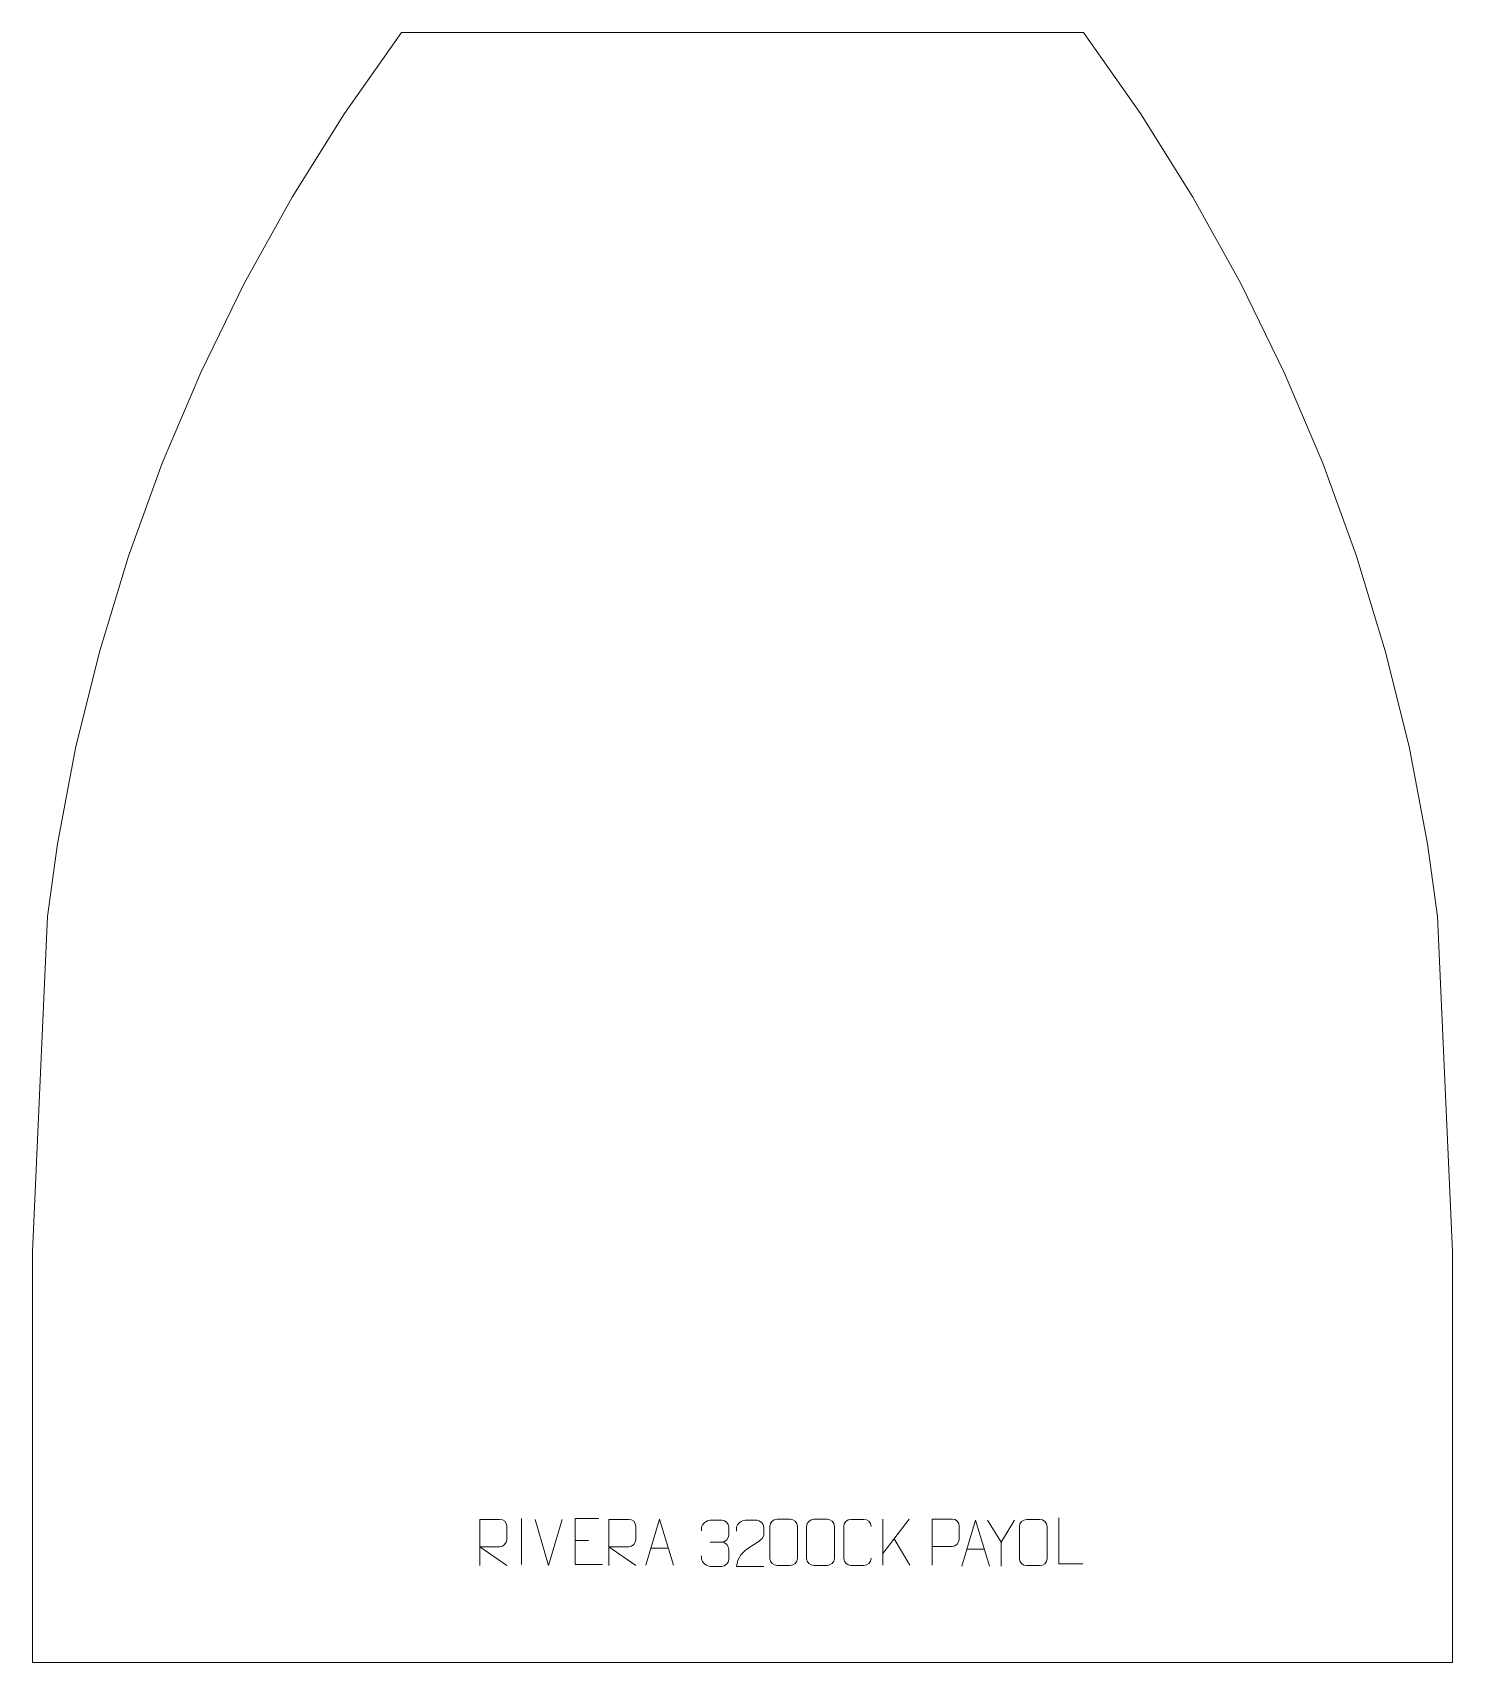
# Model space of a CAD drawing. Header units: millimetres. Extents: x -407 to 363, y 369 to 1253.
import ezdxf

# ---------------------------------------------------------------- set-up
doc = ezdxf.new("R2010")
doc.units = ezdxf.units.MM
doc.header["$MEASUREMENT"] = 0
doc.layers.add('layer 1', color=7, linetype='Continuous')

msp = doc.modelspace()

# ---------------------------------------------------------------- linework, layer by layer
at = {"layer": 'layer 1', "color": 242, "lineweight": 9}
msp.add_open_spline([(350.0136, 812.8813), (350.0136, 812.8813), (355.4544, 773.3209), (355.4544, 773.3209), (355.4544, 773.3209), (355.4544, 773.3209), (363.4526, 591.6345), (363.4526, 591.6345), (363.4526, 591.6345), (363.4526, 591.6345), (363.4526, 368.8138), (363.4526, 368.8138), (363.4526, 368.8138), (363.4526, 368.8138), (-406.5454, 368.8138), (-406.5454, 368.8138), (-406.5454, 368.8138), (-406.5454, 368.8138), (-406.5454, 591.6345), (-406.5454, 591.6345), (-406.5454, 591.6345), (-406.5454, 591.6345), (-398.5458, 773.3209), (-398.5458, 773.3209), (-398.5458, 773.3209), (-398.5458, 773.3209), (-393.1064, 812.8813), (-393.1064, 812.8813), (-393.1064, 812.8813), (-393.1064, 812.8813), (-383.0086, 865.514), (-383.0086, 865.514), (-383.0086, 865.514), (-383.0086, 865.514), (-370.1423, 917.54), (-370.1423, 917.54), (-370.1423, 917.54), (-370.1423, 917.54), (-354.5462, 968.8147), (-354.5462, 968.8147), (-354.5462, 968.8147), (-354.5462, 968.8147), (-336.2597, 1019.192), (-336.2597, 1019.192), (-336.2597, 1019.192), (-336.2597, 1019.192), (-315.3358, 1068.5308), (-315.3358, 1068.5308), (-315.3358, 1068.5308), (-315.3358, 1068.5308), (-291.8345, 1116.6956), (-291.8345, 1116.6956), (-291.8345, 1116.6956), (-291.8345, 1116.6956), (-265.8179, 1163.5532), (-265.8179, 1163.5532), (-265.8179, 1163.5532), (-265.8179, 1163.5532), (-237.3623, 1208.9662), (-237.3623, 1208.9662), (-237.3623, 1208.9662), (-237.3623, 1208.9662), (-206.5451, 1252.8134), (-206.5451, 1252.8134), (-206.5451, 1252.8134), (-206.5451, 1252.8134), (163.4542, 1252.8134), (163.4542, 1252.8134), (163.4542, 1252.8134), (163.4542, 1252.8134), (194.271, 1208.9662), (194.271, 1208.9662), (194.271, 1208.9662), (194.271, 1208.9662), (222.7265, 1163.5532), (222.7265, 1163.5532), (222.7265, 1163.5532), (222.7265, 1163.5532), (248.7417, 1116.6956), (248.7417, 1116.6956), (248.7417, 1116.6956), (248.7417, 1116.6956), (272.2445, 1068.5308), (272.2445, 1068.5308), (272.2445, 1068.5308), (272.2445, 1068.5308), (293.1684, 1019.192), (293.1684, 1019.192), (293.1684, 1019.192), (293.1684, 1019.192), (311.4535, 968.8147), (311.4535, 968.8147), (311.4535, 968.8147), (311.4535, 968.8147), (327.051, 917.54), (327.051, 917.54), (327.051, 917.54), (327.051, 917.54), (339.9173, 865.514), (339.9173, 865.514), (339.9173, 865.514), (339.9173, 865.514), (350.0136, 812.8813), (350.0136, 812.8813)], degree=3, knots=[0, 0, 0, 0, 0.03703704, 0.03703704, 0.03703704, 0.03703704, 0.07407407, 0.07407407, 0.07407407, 0.07407407, 0.11111111, 0.11111111, 0.11111111, 0.11111111, 0.14814815, 0.14814815, 0.14814815, 0.14814815, 0.18518519, 0.18518519, 0.18518519, 0.18518519, 0.22222222, 0.22222222, 0.22222222, 0.22222222, 0.25925926, 0.25925926, 0.25925926, 0.25925926, 0.2962963, 0.2962963, 0.2962963, 0.2962963, 0.33333333, 0.33333333, 0.33333333, 0.33333333, 0.37037037, 0.37037037, 0.37037037, 0.37037037, 0.40740741, 0.40740741, 0.40740741, 0.40740741, 0.44444444, 0.44444444, 0.44444444, 0.44444444, 0.48148148, 0.48148148, 0.48148148, 0.48148148, 0.51851852, 0.51851852, 0.51851852, 0.51851852, 0.55555556, 0.55555556, 0.55555556, 0.55555556, 0.59259259, 0.59259259, 0.59259259, 0.59259259, 0.62962963, 0.62962963, 0.62962963, 0.62962963, 0.66666667, 0.66666667, 0.66666667, 0.66666667, 0.7037037, 0.7037037, 0.7037037, 0.7037037, 0.74074074, 0.74074074, 0.74074074, 0.74074074, 0.77777778, 0.77777778, 0.77777778, 0.77777778, 0.81481481, 0.81481481, 0.81481481, 0.81481481, 0.85185185, 0.85185185, 0.85185185, 0.85185185, 0.88888889, 0.88888889, 0.88888889, 0.88888889, 0.92592593, 0.92592593, 0.92592593, 0.92592593, 1, 1, 1, 1], dxfattribs=at)
at = {"layer": 'layer 1', "color": 250, "lineweight": 9}
for points, knots in [([(-164.06, 421.4522), (-164.06, 421.4522), (-164.06, 446.4057), (-164.06, 446.4057), (-164.06, 446.4057), (-160.4652, 446.4057), (-156.8697, 446.4057), (-153.2745, 446.4057), (-153.2745, 446.4057), (-150.9492, 446.368), (-149.3919, 444.878), (-149.396, 442.5116), (-149.396, 442.5116), (-149.3964, 440.4761), (-149.3964, 437.4167), (-149.396, 435.3807), (-149.396, 435.3807), (-149.4025, 433.5052), (-151.2148, 431.5634), (-153.2243, 431.5443), (-153.2243, 431.5443), (-153.2243, 431.5443), (-164.06, 431.5443), (-164.06, 431.5443), (-164.06, 431.5443), (-164.06, 431.5443), (-149.4053, 421.4522), (-149.4053, 421.4522)], [0, 0, 0, 0, 0.125, 0.125, 0.125, 0.125, 0.25, 0.25, 0.25, 0.25, 0.375, 0.375, 0.375, 0.375, 0.5, 0.5, 0.5, 0.5, 0.625, 0.625, 0.625, 0.625, 0.75, 0.75, 0.75, 0.75, 1, 1, 1, 1]), ([(-99.438, 446.8086), (-99.438, 446.8086), (-112.3119, 446.8086), (-112.3119, 446.8086), (-112.3119, 446.8086), (-112.3119, 446.8086), (-112.3119, 421.855), (-112.3119, 421.855), (-112.3119, 421.855), (-112.3119, 421.855), (-97.4461, 421.855), (-97.4461, 421.855)], [0, 0, 0, 0, 0.25, 0.25, 0.25, 0.25, 0.5, 0.5, 0.5, 0.5, 1, 1, 1, 1]), ([(-94.06, 421.4522), (-94.06, 421.4522), (-94.06, 446.4057), (-94.06, 446.4057), (-94.06, 446.4057), (-90.4652, 446.4057), (-86.8697, 446.4057), (-83.2745, 446.4057), (-83.2745, 446.4057), (-80.9492, 446.368), (-79.3919, 444.878), (-79.396, 442.5116), (-79.396, 442.5116), (-79.3964, 440.4761), (-79.3964, 437.4167), (-79.396, 435.3807), (-79.396, 435.3807), (-79.4025, 433.5052), (-81.2148, 431.5634), (-83.2243, 431.5443), (-83.2243, 431.5443), (-83.2243, 431.5443), (-94.06, 431.5443), (-94.06, 431.5443), (-94.06, 431.5443), (-94.06, 431.5443), (-79.4053, 421.4522), (-79.4053, 421.4522)], [0, 0, 0, 0, 0.125, 0.125, 0.125, 0.125, 0.25, 0.25, 0.25, 0.25, 0.375, 0.375, 0.375, 0.375, 0.5, 0.5, 0.5, 0.5, 0.625, 0.625, 0.625, 0.625, 0.75, 0.75, 0.75, 0.75, 1, 1, 1, 1]), ([(-73.9788, 421.4741), (-73.9788, 421.4741), (-66.6078, 446.4276), (-66.6078, 446.4276), (-66.6078, 446.4276), (-66.6078, 446.4276), (-59.0379, 421.4741), (-59.0379, 421.4741)], [0, 0, 0, 0, 0.33333333, 0.33333333, 0.33333333, 0.33333333, 1, 1, 1, 1]), ([(-43.7116, 440.1856), (-43.7116, 440.1856), (-43.7116, 442.0428), (-43.7116, 442.0428), (-43.7116, 442.0428), (-43.7259, 443.7847), (-41.0614, 445.9028), (-39.0023, 445.8801), (-39.0023, 445.8801), (-36.9382, 445.8801), (-34.8742, 445.8801), (-32.8105, 445.8801), (-32.8105, 445.8801), (-30.616, 445.8889), (-29.0177, 444.0421), (-28.9733, 442.13), (-28.9733, 442.13), (-28.9737, 440.6949), (-28.9737, 439.2598), (-28.9733, 437.8243), (-28.9733, 437.8243), (-29.0219, 436.1708), (-30.6245, 433.9408), (-32.8228, 433.9508), (-32.8228, 433.9508), (-30.6191, 433.9396), (-29.0111, 432.1364), (-28.9571, 430.0769), (-28.9571, 430.0769), (-28.9575, 428.2922), (-28.9575, 426.5075), (-28.9571, 424.7224), (-28.9571, 424.7224), (-28.947, 422.661), (-31.0019, 420.8979), (-32.8228, 420.906), (-32.8228, 420.906), (-34.8881, 420.9063), (-36.9533, 420.9063), (-39.0189, 420.906), (-39.0189, 420.906), (-41.1875, 420.9175), (-43.7185, 423.3177), (-43.7371, 424.7795), (-43.7371, 424.7795), (-43.7371, 424.7795), (-43.7371, 426.6881), (-43.7371, 426.6881)], [0, 0, 0, 0, 0.07692308, 0.07692308, 0.07692308, 0.07692308, 0.15384615, 0.15384615, 0.15384615, 0.15384615, 0.23076923, 0.23076923, 0.23076923, 0.23076923, 0.30769231, 0.30769231, 0.30769231, 0.30769231, 0.38461538, 0.38461538, 0.38461538, 0.38461538, 0.46153846, 0.46153846, 0.46153846, 0.46153846, 0.53846154, 0.53846154, 0.53846154, 0.53846154, 0.61538462, 0.61538462, 0.61538462, 0.61538462, 0.69230769, 0.69230769, 0.69230769, 0.69230769, 0.76923077, 0.76923077, 0.76923077, 0.76923077, 0.84615385, 0.84615385, 0.84615385, 0.84615385, 1, 1, 1, 1]), ([(-9.9756, 420.906), (-14.89, 420.9063), (-19.8044, 420.9063), (-24.7185, 420.906), (-24.7185, 420.906), (-24.7185, 430.8383), (-10.0675, 433.4795), (-9.9756, 437.7898), (-9.9756, 437.7898), (-9.9759, 439.2139), (-9.9759, 440.6376), (-9.9756, 442.0609), (-9.9756, 442.0609), (-9.9925, 444.138), (-12.1153, 445.8628), (-13.7863, 445.8801), (-13.7863, 445.8801), (-15.8595, 445.8797), (-17.9324, 445.8797), (-20.0048, 445.8801), (-20.0048, 445.8801), (-21.8269, 445.8966), (-24.6516, 444.1045), (-24.7185, 442.0109), (-24.7185, 442.0109), (-24.7185, 442.0109), (-24.7185, 439.9561), (-24.7185, 439.9561)], [0, 0, 0, 0, 0.125, 0.125, 0.125, 0.125, 0.25, 0.25, 0.25, 0.25, 0.375, 0.375, 0.375, 0.375, 0.5, 0.5, 0.5, 0.5, 0.625, 0.625, 0.625, 0.625, 0.75, 0.75, 0.75, 0.75, 1, 1, 1, 1]), ([(-2.7942, 446.4256), (-0.4281, 446.4256), (1.9384, 446.4256), (4.3049, 446.4256), (4.3049, 446.4256), (6.2854, 446.4612), (8.3114, 444.9669), (8.3385, 442.5248), (8.3385, 442.5248), (8.3381, 436.7674), (8.3381, 431.0096), (8.3385, 425.2514), (8.3385, 425.2514), (8.1964, 422.9238), (6.49, 421.4415), (4.3049, 421.4307), (4.3049, 421.4307), (1.9325, 421.4311), (-0.4399, 421.4311), (-2.8119, 421.4307), (-2.8119, 421.4307), (-4.7704, 421.3251), (-6.7768, 423.213), (-6.7654, 425.234), (-6.7654, 425.234), (-6.765, 431.0146), (-6.765, 436.7949), (-6.7654, 442.5747), (-6.7654, 442.5747), (-6.7611, 444.7167), (-4.984, 446.4392), (-2.7942, 446.4256)], [0, 0, 0, 0, 0.11111111, 0.11111111, 0.11111111, 0.11111111, 0.22222222, 0.22222222, 0.22222222, 0.22222222, 0.33333333, 0.33333333, 0.33333333, 0.33333333, 0.44444444, 0.44444444, 0.44444444, 0.44444444, 0.55555556, 0.55555556, 0.55555556, 0.55555556, 0.66666667, 0.66666667, 0.66666667, 0.66666667, 0.77777778, 0.77777778, 0.77777778, 0.77777778, 1, 1, 1, 1]), ([(17.2058, 446.4256), (19.5719, 446.4256), (21.9384, 446.4256), (24.3049, 446.4256), (24.3049, 446.4256), (26.2854, 446.4612), (28.3114, 444.9669), (28.3385, 442.5248), (28.3385, 442.5248), (28.3381, 436.7674), (28.3381, 431.0096), (28.3385, 425.2514), (28.3385, 425.2514), (28.1964, 422.9238), (26.49, 421.4415), (24.3049, 421.4307), (24.3049, 421.4307), (21.9325, 421.4311), (19.5601, 421.4311), (17.1881, 421.4307), (17.1881, 421.4307), (15.2296, 421.3251), (13.2232, 423.213), (13.2346, 425.234), (13.2346, 425.234), (13.235, 431.0146), (13.235, 436.7949), (13.2346, 442.5747), (13.2346, 442.5747), (13.2389, 444.7167), (15.016, 446.4392), (17.2058, 446.4256)], [0, 0, 0, 0, 0.11111111, 0.11111111, 0.11111111, 0.11111111, 0.22222222, 0.22222222, 0.22222222, 0.22222222, 0.33333333, 0.33333333, 0.33333333, 0.33333333, 0.44444444, 0.44444444, 0.44444444, 0.44444444, 0.55555556, 0.55555556, 0.55555556, 0.55555556, 0.66666667, 0.66666667, 0.66666667, 0.66666667, 0.77777778, 0.77777778, 0.77777778, 0.77777778, 1, 1, 1, 1]), ([(48.2095, 425.2673), (48.0697, 422.9439), (46.3925, 421.4643), (44.2448, 421.4535), (44.2448, 421.4535), (41.9129, 421.4539), (39.581, 421.4539), (37.2495, 421.4535), (37.2495, 421.4535), (35.3245, 421.3481), (33.3524, 423.2326), (33.3636, 425.2499), (33.3636, 425.2499), (33.364, 431.02), (33.364, 436.7897), (33.3636, 442.559), (33.3636, 442.559), (33.3678, 444.6971), (35.1145, 446.4163), (37.2669, 446.4028), (37.2669, 446.4028), (39.5926, 446.4028), (41.9187, 446.4028), (44.2448, 446.4028), (44.2448, 446.4028), (46.1914, 446.4383), (48.1828, 444.9468), (48.2095, 442.5092)], [0, 0, 0, 0, 0.125, 0.125, 0.125, 0.125, 0.25, 0.25, 0.25, 0.25, 0.375, 0.375, 0.375, 0.375, 0.5, 0.5, 0.5, 0.5, 0.625, 0.625, 0.625, 0.625, 0.75, 0.75, 0.75, 0.75, 1, 1, 1, 1]), ([(81.3266, 421.5805), (81.3266, 421.5805), (81.3266, 446.5341), (81.3266, 446.5341), (81.3266, 446.5341), (84.9216, 446.5341), (88.5169, 446.5341), (92.1123, 446.5341), (92.1123, 446.5341), (94.4375, 446.4962), (95.9949, 445.0061), (95.9907, 442.64), (95.9907, 442.64), (95.9903, 440.6043), (95.9903, 437.545), (95.9907, 435.509), (95.9907, 435.509), (95.9842, 433.6336), (94.172, 431.6917), (92.1624, 431.6726), (92.1624, 431.6726), (92.1624, 431.6726), (81.3266, 431.6726), (81.3266, 431.6726)], [0, 0, 0, 0, 0.14285714, 0.14285714, 0.14285714, 0.14285714, 0.28571429, 0.28571429, 0.28571429, 0.28571429, 0.42857143, 0.42857143, 0.42857143, 0.42857143, 0.57142857, 0.57142857, 0.57142857, 0.57142857, 0.71428571, 0.71428571, 0.71428571, 0.71428571, 1, 1, 1, 1]), ([(97.4172, 421.0181), (97.4172, 421.0181), (104.7882, 445.9716), (104.7882, 445.9716), (104.7882, 445.9716), (104.7882, 445.9716), (112.3581, 421.0181), (112.3581, 421.0181)], [0, 0, 0, 0, 0.33333333, 0.33333333, 0.33333333, 0.33333333, 1, 1, 1, 1]), ([(125.9811, 445.956), (125.9811, 445.956), (118.6587, 434.0573), (118.6587, 434.0573), (118.6587, 434.0573), (118.6587, 434.0573), (118.6594, 421.0024), (118.6594, 421.0024)], [0, 0, 0, 0, 0.33333333, 0.33333333, 0.33333333, 0.33333333, 1, 1, 1, 1]), ([(132.5708, 446.3137), (134.9375, 446.3137), (137.3046, 446.3137), (139.6717, 446.3137), (139.6717, 446.3137), (141.6527, 446.3493), (143.6792, 444.8546), (143.7063, 442.4119), (143.7063, 442.4119), (143.7059, 436.6531), (143.7059, 430.8938), (143.7063, 425.1342), (143.7063, 425.1342), (143.5641, 422.806), (141.8573, 421.3234), (139.6717, 421.3125), (139.6717, 421.3125), (137.2987, 421.3129), (134.9257, 421.3129), (132.5531, 421.3125), (132.5531, 421.3125), (130.5942, 421.2069), (128.5873, 423.0953), (128.5987, 425.1168), (128.5987, 425.1168), (128.599, 430.8989), (128.599, 436.6805), (128.5987, 442.4618), (128.5987, 442.4618), (128.603, 444.6044), (130.3805, 446.3272), (132.5708, 446.3137)], [0, 0, 0, 0, 0.11111111, 0.11111111, 0.11111111, 0.11111111, 0.22222222, 0.22222222, 0.22222222, 0.22222222, 0.33333333, 0.33333333, 0.33333333, 0.33333333, 0.44444444, 0.44444444, 0.44444444, 0.44444444, 0.55555556, 0.55555556, 0.55555556, 0.55555556, 0.66666667, 0.66666667, 0.66666667, 0.66666667, 0.77777778, 0.77777778, 0.77777778, 0.77777778, 1, 1, 1, 1]), ([(162.9825, 422.1895), (162.9825, 422.1895), (150.0334, 422.1895), (150.0334, 422.1895), (150.0334, 422.1895), (150.0334, 422.1895), (150.0334, 447.1431), (150.0334, 447.1431)], [0, 0, 0, 0, 0.33333333, 0.33333333, 0.33333333, 0.33333333, 1, 1, 1, 1])]:
    msp.add_open_spline(points, degree=3, knots=knots, dxfattribs=at)
for points in [[(-141.396, 446.8678), (-141.396, 446.8678), (-141.396, 421.8937), (-141.396, 421.8937)], [(-126.7279, 421.4521), (-126.7279, 421.4521), (-134.0497, 446.4057), (-134.0497, 446.4057)], [(-119.406, 446.4057), (-119.406, 446.4057), (-126.7278, 421.4521), (-126.7278, 421.4521)], [(54.5555, 446.4705), (54.5555, 446.4705), (54.5555, 421.5169), (54.5555, 421.5169)], [(68.9317, 446.4705), (68.9317, 446.4705), (54.5555, 427.8308), (54.5555, 427.8308)], [(118.6587, 434.0573), (118.6587, 434.0573), (111.3378, 445.956), (111.3378, 445.956)], [(-112.3119, 434.9289), (-112.3119, 434.9289), (-105.1438, 434.9289), (-105.1438, 434.9289)], [(-39.0019, 433.9404), (-39.0019, 433.9404), (-32.8055, 433.9404), (-32.8055, 433.9404)], [(69.257, 421.6127), (69.257, 421.6127), (60.7865, 435.9263), (60.7865, 435.9263)], [(-71.2562, 430.7235), (-71.2562, 430.7235), (-61.7605, 430.7235), (-61.7605, 430.7235)], [(100.1398, 430.2675), (100.1398, 430.2675), (109.6355, 430.2675), (109.6355, 430.2675)]]:
    msp.add_open_spline(points, degree=3, dxfattribs=at)

doc.saveas('drawing.dxf')
